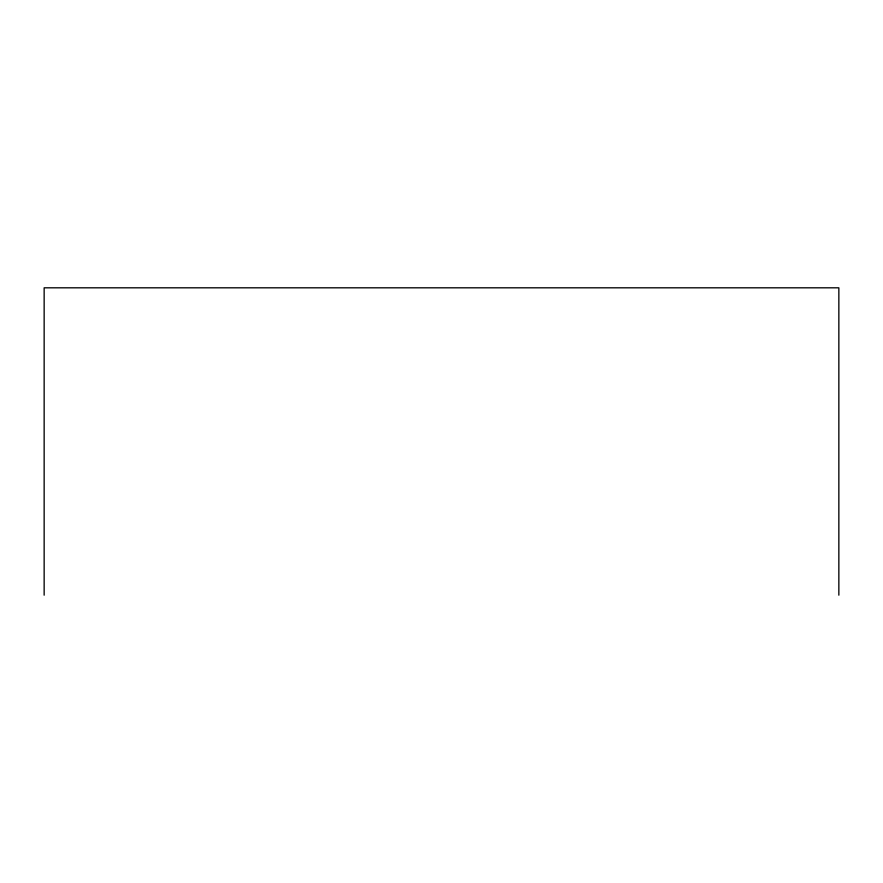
<?xml version="1.0" encoding="UTF-8"?>
<svg xmlns="http://www.w3.org/2000/svg" width="883" height="883" viewBox="0 0 883 883"><rect width="100%" height="100%" fill="white"/><g stroke="black" fill="none" stroke-linecap="round" stroke-linejoin="round"><path stroke-width="1.32" d="M838.85 595.186L838.85 287.814L44.15 287.814L44.15 595.186"/></g></svg>
